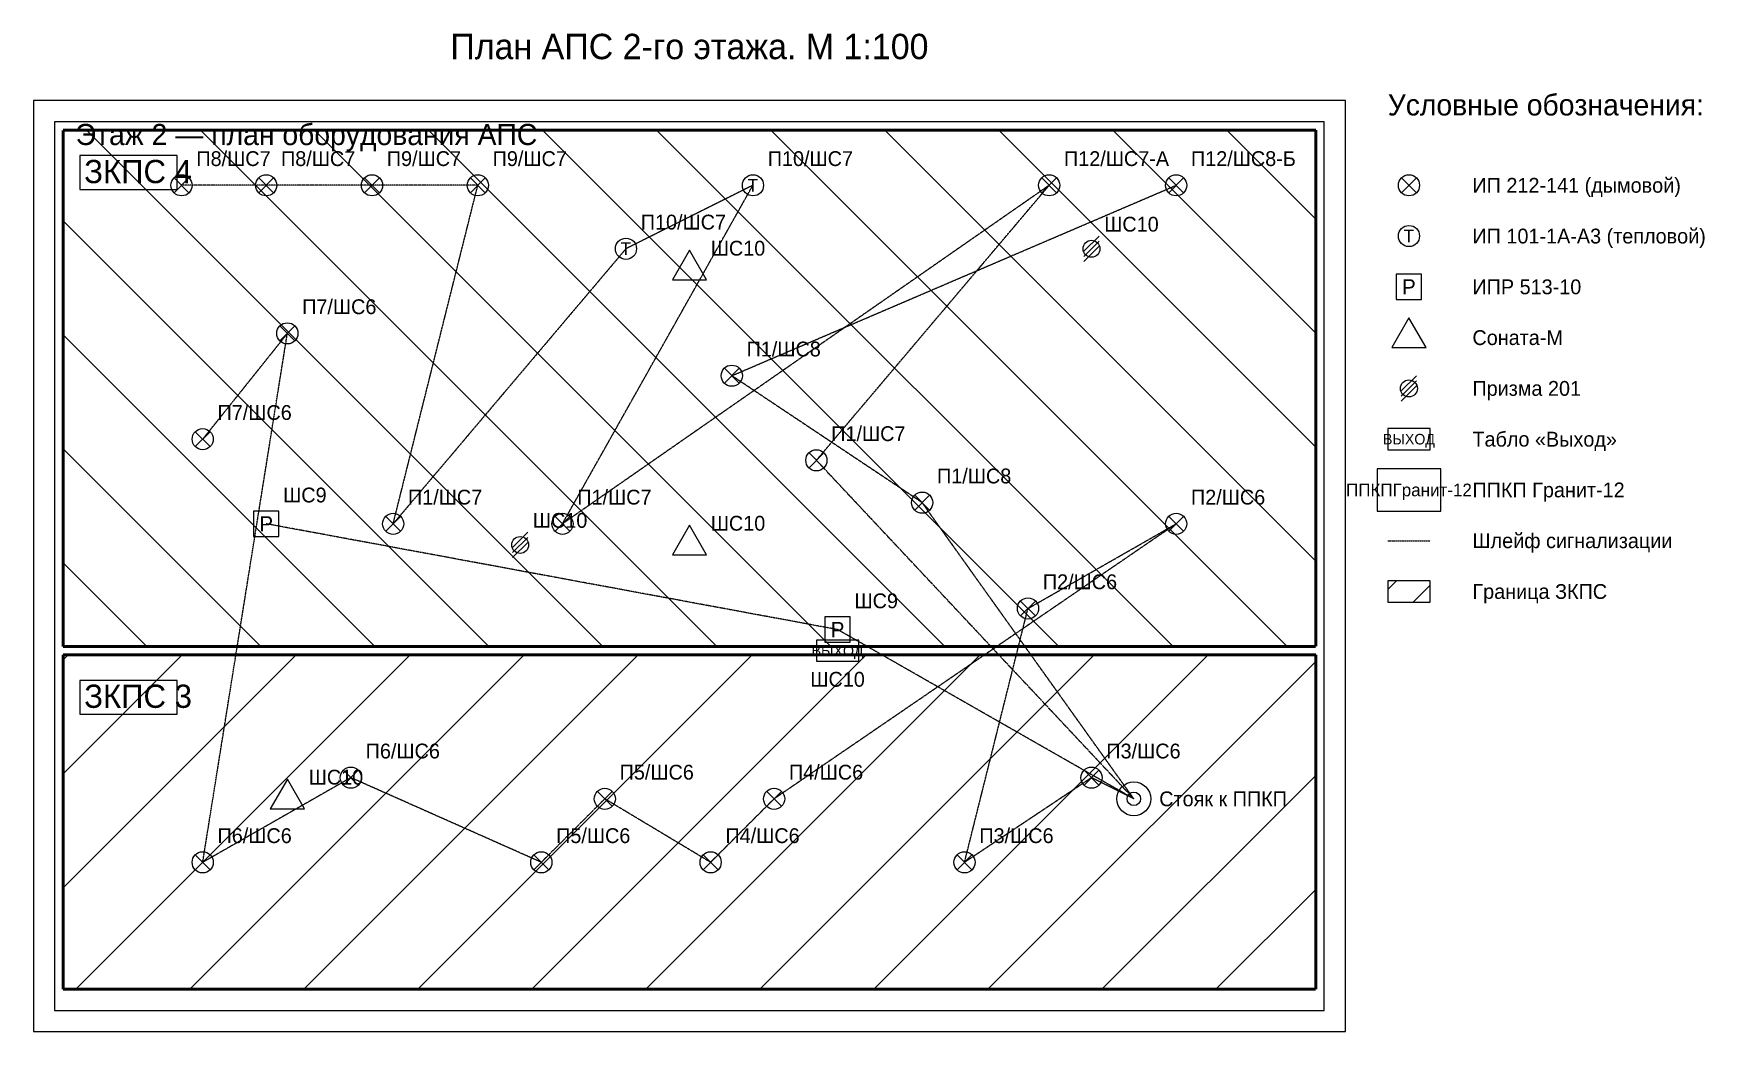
# Model space of a CAD drawing. Header units: millimetres. Extents: x -500 to 38985, y -500 to 23089.
import ezdxf
from ezdxf.enums import TextEntityAlignment as Align

# ---------------------------------------------------------------- set-up
doc = ezdxf.new("R2010")
doc.units = ezdxf.units.MM
doc.linetypes.add('DASHDOT', pattern=[3.556, 2.54, -0.508, 0, -0.508])
doc.linetypes.add('DASHED', pattern=[1.524, 1.27, -0.254])
for name, color, linetype in [('АПС_Выход', 3, 'CONTINUOUS'), ('АПС_ЗКПС', 8, 'CONTINUOUS'), ('АПС_ИП', 1, 'CONTINUOUS'), ('АПС_ИПР', 5, 'CONTINUOUS'), ('АПС_Оповещение', 2, 'CONTINUOUS'), ('АПС_План', 7, 'CONTINUOUS'), ('АПС_Подписи', 7, 'CONTINUOUS'), ('АПС_ППКП', 4, 'CONTINUOUS'), ('АПС_Призма', 6, 'CONTINUOUS'), ('АПС_Шлейфы', 8, 'DASHDOT')]:
    doc.layers.add(name, color=color, linetype=linetype)

msp = doc.modelspace()

# ---------------------------------------------------------------- hatches: boundary and pattern name
at = {"layer": 'АПС_ЗКПС'}
h = msp.add_hatch(dxfattribs=at)
h.set_pattern_fill('ANSI31', color=6, scale=600, angle=90)
h.paths.add_polyline_path([(200, 8600), (29800, 8600), (29800, 20800), (200, 20800), (200, 8600)])
h = msp.add_hatch(dxfattribs=at)
h.set_pattern_fill('ANSI31', color=30, scale=200)
h.paths.add_polyline_path([(31500, 9650), (32500, 9650), (32500, 10150), (31500, 10150)])
h = msp.add_hatch(dxfattribs=at)
h.set_pattern_fill('ANSI31', color=3, scale=600)
h.paths.add_polyline_path([(200, 500), (29800, 500), (29800, 8400), (200, 8400), (200, 500)])

# ---------------------------------------------------------------- linework, layer by layer
at = {"layer": 'АПС_Выход'}
for points in [[(31500, 13250), (32500, 13250), (32500, 13750), (31500, 13750), (31500, 13250)], [(18000, 8250), (19000, 8250), (19000, 8750), (18000, 8750), (18000, 8250)]]:
    msp.add_lwpolyline(points, dxfattribs=at)
at = {"layer": 'АПС_ЗКПС', "color": 6, "linetype": 'DASHED', "lineweight": 50}
msp.add_lwpolyline([(200, 8600), (29800, 8600), (29800, 20800), (200, 20800), (200, 8600)], dxfattribs=at)
at = {"layer": 'АПС_ЗКПС', "color": 7}
for points in [[(600, 19400), (2900, 19400), (2900, 20200), (600, 20200), (600, 19400)], [(600, 7000), (2900, 7000), (2900, 7800), (600, 7800), (600, 7000)]]:
    msp.add_lwpolyline(points, close=True, dxfattribs=at)
at = {"layer": 'АПС_ЗКПС', "color": 30, "linetype": 'DASHED'}
msp.add_lwpolyline([(31500, 9650), (32500, 9650), (32500, 10150), (31500, 10150), (31500, 9650)], dxfattribs=at)
at = {"layer": 'АПС_ЗКПС', "color": 3, "linetype": 'DASHED', "lineweight": 50}
msp.add_lwpolyline([(200, 500), (29800, 500), (29800, 8400), (200, 8400), (200, 500)], dxfattribs=at)
at = {"layer": 'АПС_ИП'}
for p, q in [((2825, 19325), (3175, 19675)), ((2825, 19675), (3175, 19325)), ((4825, 19325), (5175, 19675)), ((4825, 19675), (5175, 19325)), ((7325, 19325), (7675, 19675)), ((7325, 19675), (7675, 19325)), ((9825, 19325), (10175, 19675)), ((9825, 19675), (10175, 19325)), ((23325, 19325), (23675, 19675)), ((23325, 19675), (23675, 19325)), ((26325, 19325), (26675, 19675)), ((26325, 19675), (26675, 19325)), ((31825, 19325), (32175, 19675)), ((31825, 19675), (32175, 19325)), ((5325, 15825), (5675, 16175)), ((5325, 16175), (5675, 15825)), ((15825, 14825), (16175, 15175)), ((15825, 15175), (16175, 14825)), ((3325, 13325), (3675, 13675)), ((3325, 13675), (3675, 13325)), ((17825, 12825), (18175, 13175)), ((17825, 13175), (18175, 12825)), ((20325, 11825), (20675, 12175)), ((20325, 12175), (20675, 11825)), ((7825, 11325), (8175, 11675)), ((7825, 11675), (8175, 11325)), ((11825, 11325), (12175, 11675)), ((11825, 11675), (12175, 11325)), ((26325, 11325), (26675, 11675)), ((26325, 11675), (26675, 11325)), ((22825, 9325), (23175, 9675)), ((22825, 9675), (23175, 9325)), ((6825, 5325), (7175, 5675)), ((6825, 5675), (7175, 5325)), ((24325, 5325), (24675, 5675)), ((24325, 5675), (24675, 5325)), ((12825, 4825), (13175, 5175)), ((12825, 5175), (13175, 4825)), ((16825, 4825), (17175, 5175)), ((16825, 5175), (17175, 4825)), ((3325, 3325), (3675, 3675)), ((3325, 3675), (3675, 3325)), ((11325, 3325), (11675, 3675)), ((11325, 3675), (11675, 3325)), ((15325, 3325), (15675, 3675)), ((15325, 3675), (15675, 3325)), ((21325, 3325), (21675, 3675)), ((21325, 3675), (21675, 3325))]:
    msp.add_line(p, q, dxfattribs=at)
for centre in [(3000, 19500), (5000, 19500), (7500, 19500), (10000, 19500), (16500, 19500), (23500, 19500), (26500, 19500), (32000, 19500), (13500, 18000), (32000, 18300), (5500, 16000), (16000, 15000), (3500, 13500), (18000, 13000), (20500, 12000), (8000, 11500), (12000, 11500), (26500, 11500), (23000, 9500), (7000, 5500), (24500, 5500), (13000, 5000), (17000, 5000), (3500, 3500), (11500, 3500), (15500, 3500), (21500, 3500)]:
    msp.add_circle(centre, 250, dxfattribs=at)
at = {"layer": 'АПС_ИПР'}
for points in [[(31700, 16800), (32300, 16800), (32300, 17400), (31700, 17400), (31700, 16800)], [(4700, 11200), (5300, 11200), (5300, 11800), (4700, 11800), (4700, 11200)], [(18200, 8700), (18800, 8700), (18800, 9300), (18200, 9300), (18200, 8700)]]:
    msp.add_lwpolyline(points, dxfattribs=at)
at = {"layer": 'АПС_Оповещение'}
for points in [[(15000, 17967), (14596, 17267), (15404, 17267), (15000, 17967)], [(32000, 16367), (31596, 15667), (32404, 15667), (32000, 16367)], [(15000, 11467), (14596, 10767), (15404, 10767), (15000, 11467)], [(5500, 5467), (5096, 4767), (5904, 4767), (5500, 5467)]]:
    msp.add_lwpolyline(points, dxfattribs=at)
at = {"layer": 'АПС_План'}
for points in [[(-500, -500), (30500, -500), (30500, 21500), (-500, 21500), (-500, -500)], [(0, 0), (30000, 0), (30000, 21000), (0, 21000), (0, 0)]]:
    msp.add_lwpolyline(points, dxfattribs=at)
at = {"layer": 'АПС_ППКП'}
msp.add_lwpolyline([(31250, 11800), (32750, 11800), (32750, 12800), (31250, 12800), (31250, 11800)], dxfattribs=at)
for radius in [400, 160]:
    msp.add_circle((25500, 5000), radius, dxfattribs=at)
at = {"layer": 'АПС_Призма'}
for p, q in [((24320, 17940), (24680, 18300)), ((24320, 17820), (24680, 18180)), ((24320, 17700), (24680, 18060)), ((31820, 14640), (32180, 15000)), ((31820, 14520), (32180, 14880)), ((31820, 14400), (32180, 14760)), ((10820, 10940), (11180, 11300)), ((10820, 10820), (11180, 11180)), ((10820, 10700), (11180, 11060))]:
    msp.add_line(p, q, dxfattribs=at)
for centre in [(24500, 18000), (32000, 14700), (11000, 11000)]:
    msp.add_circle(centre, 200, dxfattribs=at)
at = {"layer": 'АПС_Шлейфы', "color": 4, "linetype": 'DASHDOT'}
msp.add_lwpolyline([(25500, 5000), (18000, 13000), (23500, 19500), (12000, 11500), (16500, 19500), (13500, 18000), (8000, 11500), (10000, 19500), (7500, 19500), (5000, 19500), (3000, 19500)], dxfattribs=at)
at = {"layer": 'АПС_Шлейфы', "color": 200, "linetype": 'DASHDOT'}
msp.add_lwpolyline([(25500, 5000), (20500, 12000), (16000, 15000), (26500, 19500)], dxfattribs=at)
at = {"layer": 'АПС_Шлейфы', "color": 3, "linetype": 'DASHDOT'}
msp.add_lwpolyline([(25500, 5000), (24500, 5500), (21500, 3500), (23000, 9500), (26500, 11500), (17000, 5000), (15500, 3500), (13000, 5000), (11500, 3500), (7000, 5500), (3500, 3500), (5500, 16000), (3500, 13500)], dxfattribs=at)
at = {"layer": 'АПС_Шлейфы', "color": 21, "linetype": 'DASHDOT'}
msp.add_lwpolyline([(25500, 5000), (18500, 9000), (5000, 11500)], dxfattribs=at)
at = {"layer": 'АПС_Шлейфы', "linetype": 'DASHDOT'}
msp.add_lwpolyline([(31500, 11100), (32500, 11100)], dxfattribs=at)

# ---------------------------------------------------------------- texts
at = {"layer": 'АПС_Выход'}
for p in [(32000, 13500), (18500, 8500)]:
    msp.add_text('ВЫХОД', height=250, dxfattribs=at).set_placement(p, align=Align.MIDDLE_CENTER)
at = {"layer": 'АПС_ИП'}
for p in [(16500, 19500), (32000, 18300), (13500, 18000)]:
    msp.add_text('T', height=300, dxfattribs=at).set_placement(p, align=Align.MIDDLE_CENTER)
at = {"layer": 'АПС_ИПР'}
for p in [(32000, 17100), (5000, 11500), (18500, 9000)]:
    msp.add_text('Р', height=360, dxfattribs=at).set_placement(p, align=Align.MIDDLE_CENTER)
at = {"layer": 'АПС_Подписи'}
msp.add_text('План АПС 2-го этажа. М 1:100', height=600, dxfattribs=at).set_placement((15000, 22300), align=Align.BOTTOM_CENTER)
for s, height, p in [('Условные обозначения:', 500, (31500, 21000)), ('Этаж 2 — план оборудования АПС', 500, (500, 20300)), ('П8/ШС7', 350, (3350, 19850)), ('П8/ШС7', 350, (5350, 19850)), ('П9/ШС7', 350, (7850, 19850)), ('П9/ШС7', 350, (10350, 19850)), ('П10/ШС7', 350, (16850, 19850)), ('П12/ШС7-А', 350, (23850, 19850)), ('П12/ШС8-Б', 350, (26850, 19850)), ('П10/ШС7', 350, (13850, 18350)), ('ШС10', 350, (24800, 18300)), ('ШС10', 350, (15504, 17733)), ('П7/ШС6', 350, (5850, 16350)), ('П1/ШС8', 350, (16350, 15350)), ('П7/ШС6', 350, (3850, 13850)), ('П1/ШС7', 350, (18350, 13350)), ('П1/ШС8', 350, (20850, 12350)), ('ШС9', 350, (5400, 11900)), ('П1/ШС7', 350, (8350, 11850)), ('П1/ШС7', 350, (12350, 11850)), ('П2/ШС6', 350, (26850, 11850)), ('ШС10', 350, (11300, 11300)), ('ШС10', 350, (15504, 11233)), ('П2/ШС6', 350, (23350, 9850)), ('ШС9', 350, (18900, 9400)), ('П6/ШС6', 350, (7350, 5850)), ('П3/ШС6', 350, (24850, 5850)), ('ШС10', 350, (6004, 5233)), ('П5/ШС6', 350, (13350, 5350)), ('П4/ШС6', 350, (17350, 5350)), ('П6/ШС6', 350, (3850, 3850)), ('П5/ШС6', 350, (11850, 3850)), ('П4/ШС6', 350, (15850, 3850)), ('П3/ШС6', 350, (21850, 3850))]:
    msp.add_text(s, height=height, dxfattribs=at).set_placement(p, align=Align.BOTTOM_LEFT)
at = {"layer": 'АПС_Подписи', "color": 6}
msp.add_text('ЗКПС 4', height=550, dxfattribs=at).set_placement((700, 20100), align=Align.TOP_LEFT)
at = {"layer": 'АПС_Подписи'}
for s, p in [('ИП 212-141 (дымовой)', (33500, 19500)), ('ИП 101-1А-А3 (тепловой)', (33500, 18300)), ('ИПР 513-10', (33500, 17100)), ('Соната-М', (33500, 15900)), ('Призма 201', (33500, 14700)), ('Табло «Выход»', (33500, 13500)), ('ППКП Гранит-12', (33500, 12300)), ('Шлейф сигнализации', (33500, 11100)), ('Граница ЗКПС', (33500, 9900)), ('Стояк к ППКП', (26100, 5000))]:
    msp.add_text(s, height=350, dxfattribs=at).set_placement(p, align=Align.MIDDLE_LEFT)
msp.add_text('ШС10', height=350, dxfattribs=at).set_placement((18500, 8000), align=Align.TOP_CENTER)
at = {"layer": 'АПС_Подписи', "color": 3}
msp.add_text('ЗКПС 3', height=550, dxfattribs=at).set_placement((700, 7700), align=Align.TOP_LEFT)
at = {"layer": 'АПС_ППКП'}
msp.add_text('ППКПГранит-12', height=300, dxfattribs=at).set_placement((32000, 12300), align=Align.MIDDLE_CENTER)

doc.saveas('drawing.dxf')
